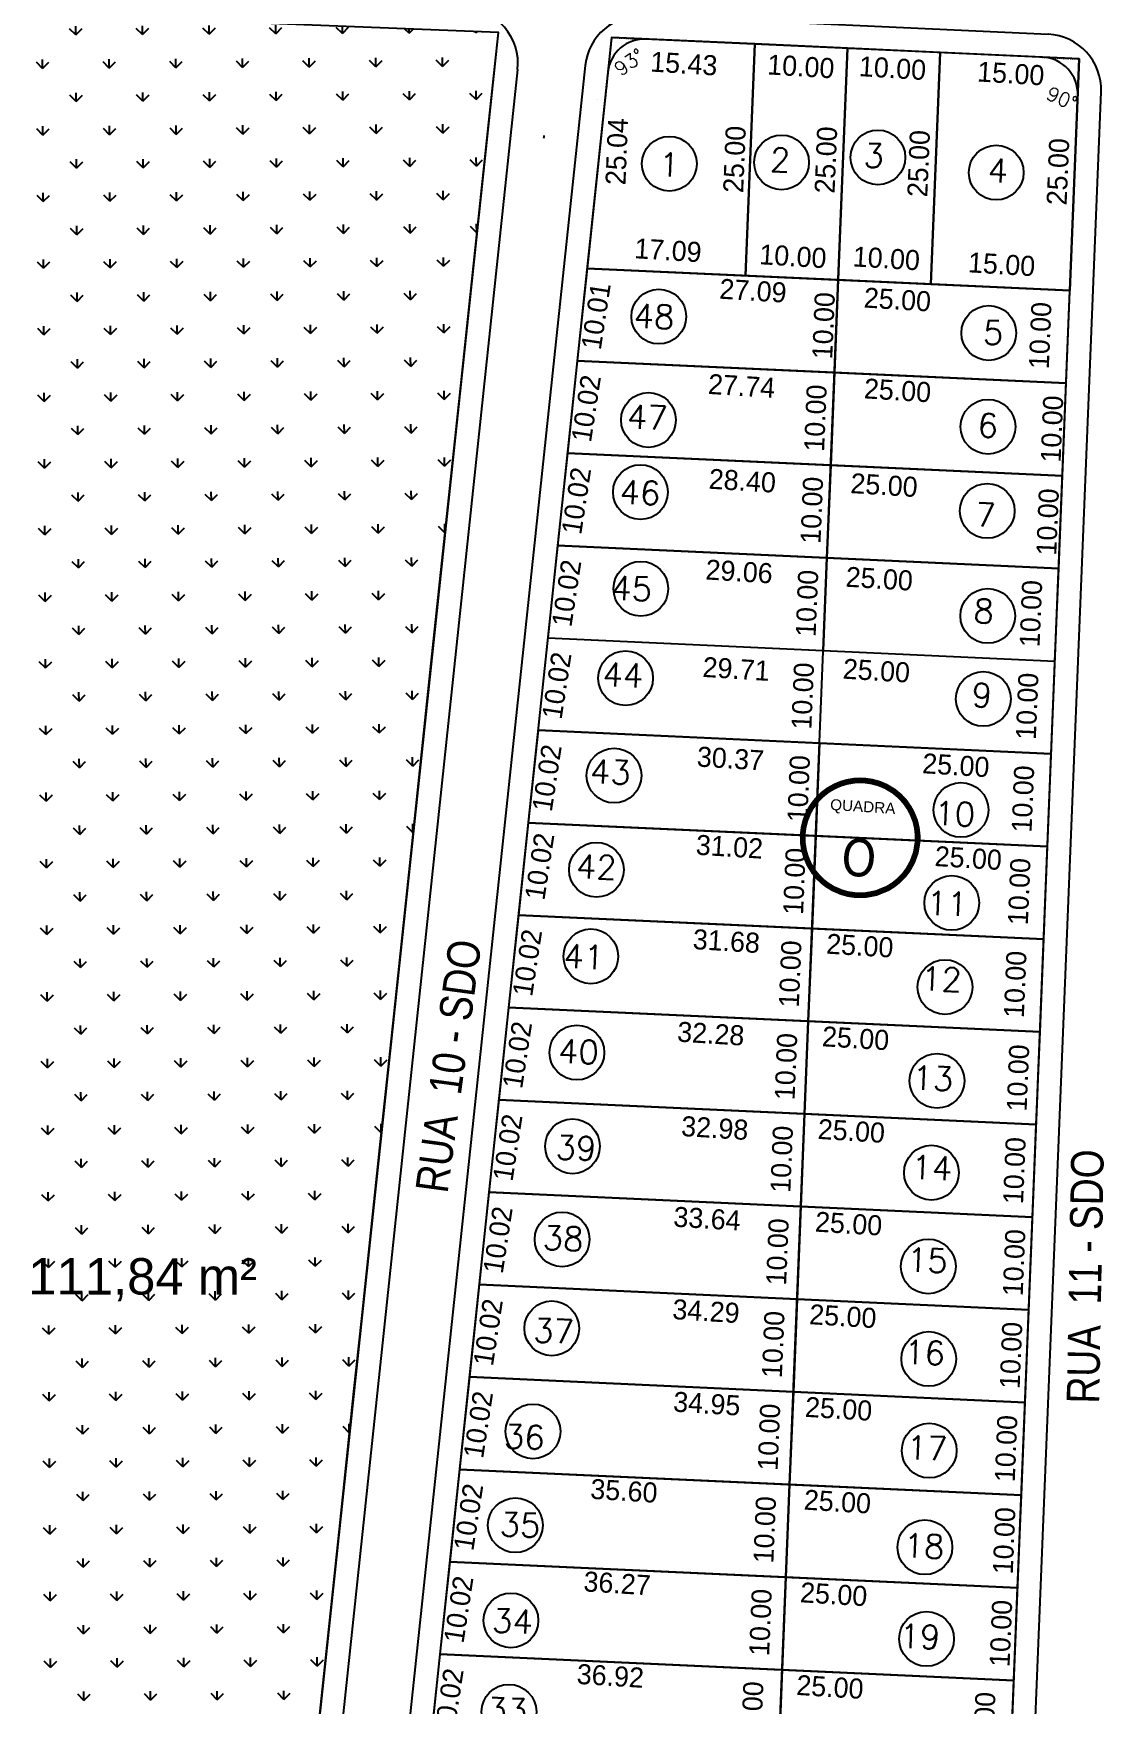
# Model space of a CAD drawing. Header units: millimetres. Extents: x 1794 to 8081, y 409 to 2272.
# Drawn here: x 5747 to 5862.1, y 573.1 to 753.3 of the extents above; entities that cross this region are included whole.
import ezdxf
from ezdxf.enums import TextEntityAlignment as Align

# ---------------------------------------------------------------- set-up
doc = ezdxf.new("R2010")
doc.units = ezdxf.units.MM
doc.linetypes.add('HIDDEN', pattern=[0.375, 0.25, -0.125])
for name, color, linetype in [('03 - CALÇADA', 1, 'Continuous'), ('BOUNDARY A.VERDES', 102, 'Continuous'), ('BOUNDARY LOTES', 2, 'Continuous'), ('boundary quadras', 232, 'Continuous'), ('COT', 8, 'Continuous'), ('Cota', 8, 'Continuous'), ('COTAS', 8, 'Continuous'), ('CURVA_ESQ', 4, 'Continuous'), ('IND_QDª', 6, 'Continuous'), ('LOTE', 2, 'Continuous'), ('NºLOTES', 9, 'Continuous'), ('PROJEÇÃO', 8, 'HIDDEN'), ('QDª', 4, 'Continuous'), ('Texto', 2, 'Continuous'), ('texto - ruas', 2, 'Continuous')]:
    doc.layers.add(name, color=color, linetype=linetype)
doc.layers.add('Hach Verde', color=7, linetype='Continuous', true_color=0xb5b2b0)
doc.styles.add('arcad1', font='romans.shx')
doc.styles.add('ARIAL', font='arial.ttf', dxfattribs={"height": 0.25})
doc.styles.add('FUTURA', font='')
doc.styles.add('style1', font='tahoma.ttf')
doc.styles.add('T', font='ARIALN.TTF')
doc.styles.get('FUTURA').set_extended_font_data('Futura Lt BT')
doc.dimstyles.new('REGIS', dxfattribs={"dimtxt": 1.5, "dimasz": 0.12, "dimexe": 0, "dimexo": 0, "dimgap": 0, "dimtad": 0, "dimzin": 4, "dimdsep": 46, "dimtxsty": 'arcad1', "dimblk1": 'BOLA', "dimblk2": 'BOLA', "dimsah": 1, "dimcen": 0.12, "dimse1": 1, "dimse2": 1, "dimsd1": 1, "dimsd2": 1, "dimclrd": 256, "dimclre": 8, "dimclrt": 1, "dimadec": 0, "dimazin": 0, "dimtfac": 1.2, "dimtix": 1, "dimtmove": 2, "dimatfit": 3, "dimldrblk": 'BOLA', "dimfxl": 0, "dimfxlon": 1, "dimtvp": 2, "dimtolj": 1, "dimtzin": 4, "dimarcsym": 0})

# ---------------------------------------------------------------- blocks, each defined once
blk = doc.blocks.new('NUM_quadra-flat-5-flat-1')
at = {"color": 6, "const_width": 0.62}
blk.add_lwpolyline([(0.01, 6.2), (-0.63, 6.17), (-1.38, 6.04), (-2.02, 5.86), (-2.66, 5.6), (-3.4, 5.19), (-3.95, 4.78), (-4.43, 4.34), (-4.78, 3.95), (-5.26, 3.29), (-5.57, 2.73), (-5.9, 1.91), (-6.09, 1.17), (-6.19, 0.42), (-6.18, -0.51), (-6.06, -1.31), (-5.85, -2.04), (-5.52, -2.83), (-5.05, -3.6), (-4.6, -4.16), (-4.11, -4.65), (-3.6, -5.05), (-2.96, -5.45), (-2.05, -5.85), (-1.36, -6.05), (-0.42, -6.19), (0.54, -6.18), (1.7, -5.96), (2.95, -5.46), (3.5, -5.12), (4.05, -4.69), (4.74, -4), (5.16, -3.44), (5.63, -2.59), (5.99, -1.61), (6.19, -0.42), (6.2, 0.21), (6.11, 1.05), (5.94, 1.79), (5.59, 2.67), (5.3, 3.21), (4.84, 3.88), (4.3, 4.47), (3.65, 5.02), (2.81, 5.53), (2.06, 5.85), (1.25, 6.07), (0.42, 6.19)], close=True, dxfattribs=at)
at = {"layer": 'IND_QDª'}
blk.add_circle((0, 0), 6.2, dxfattribs=at)
at = {"color": 3, "insert": (-3.17, 4.21), "char_height": 1.1781, "width": 8.2563, "attachment_point": 1, "rotation": 356.0731, "style": 'style1'}
blk.add_mtext('\\fArial|b0|i0|c0|p34;QUADRA', dxfattribs=at)
at = {"color": 3, "style": 'style1'}
blk.add_attdef('00', text='', height=4.03, rotation=356.0731, dxfattribs=at).set_placement((-0.28, -4.13), align=Align.CENTER)
blk = doc.blocks.new('*D2268')
at = {"layer": 'Defpoints', "color": 0}
for p in [(5809.31, 752.91), (5809.31, 752.91), (5812.96, 752.74), (5809.01, 750.11), (5814.31, 749.56)]:
    blk.add_point(p, dxfattribs=at)
at = {"layer": 'Cota', "color": 1, "insert": (5811.21, 750.24), "char_height": 1.5, "attachment_point": 5, "rotation": 35.4856, "style": 'arcad1'}
blk.add_mtext('\\A1;93°', dxfattribs=at)
blk = doc.blocks.new('BOLA')
for p, q in [((-1, 0), (1, 0)), ((0, -1), (0, 1))]:
    blk.add_line(p, q)
blk.add_circle((0, 0), 0.3)
blk = doc.blocks.new('*D2269')
at = {"layer": 'Defpoints', "color": 0}
for p in [(5844.73, 751.29), (5859.71, 750.6), (5859.71, 750.6), (5853.56, 747.4), (5858.7, 725.62)]:
    blk.add_point(p, dxfattribs=at)
at = {"layer": 'Cota', "color": 1, "insert": (5857.85, 746.32), "char_height": 1.5, "attachment_point": 5, "rotation": 336.481, "style": 'arcad1'}
blk.add_mtext('\\A1;90°', dxfattribs=at)

msp = doc.modelspace()

# ---------------------------------------------------------------- hatches: boundary and pattern name
at = {"layer": 'Hach Verde', "ltscale": 12}
h = msp.add_hatch(dxfattribs=at)
h.set_pattern_fill('GRASS', color=256, scale=0.2, angle=360.28122, style=0)
h.set_pattern_definition([(90.28122, (413.821, -16.6015), (-3.6096874, 3.574426), [0.9525, -6.2317]), (45.28122, (413.821, -16.6015), (-3.60969, 3.5744285), [0.9525, -4.1275]), (135.28122, (413.821, -16.6015), (-3.5744285, -3.60969), [0.9525, -4.1275])])
h.paths.add_polyline_path([(5778.921, 582.237), (5780.032, 592.712), (5781.536, 606.881), (5782.372, 614.766), (5784.614, 635.896), (5785.569, 644.898), (5787.874, 666.623), (5789.76, 684.396), (5791.013, 696.203), (5792.862, 713.626), (5793.982, 724.182), (5795.953, 742.76), (5797.096, 753.434), (5776.125, 754.266), (5769.101, 754.548), (5755.867, 755.08), (5740.646, 755.692), (5710.323, 756.911), (5705.189, 629.453), (5703.823, 595.548), (5703.272, 581.886), (5701.109, 528.178), (5700.572, 514.861), (5731.459, 513.617), (5757.774, 512.557), (5771.469, 512.005), (5772.579, 522.47), (5773.093, 527.314), (5775.877, 553.548), (5777.234, 566.344)])

# ---------------------------------------------------------------- linework, layer by layer
at = {"layer": '03 - CALÇADA'}
for p, q in [((5812.715, 755.253), (5856.348, 753.256)), ((5806.474, 749.893), (5781.605, 515.504)), ((5799.187, 749.454), (5774.312, 515.013)), ((5852.611, 512.251), (5862.069, 747.02))]:
    msp.add_line(p, q, dxfattribs=at)
for centre, start, end in [((5793.221, 750.087), 353.9434, 87.69754), ((5812.441, 749.26), 87.37842, 173.9434), ((5856.073, 747.262), 357.69311, 87.37842)]:
    msp.add_arc(centre, 6, start, end, dxfattribs=at)
at = {"layer": 'BOUNDARY A.VERDES'}
msp.add_lwpolyline([(5731.47, 513.628), (5757.786, 512.568), (5771.48, 512.017), (5772.591, 522.482), (5773.105, 527.326), (5775.888, 553.559), (5777.246, 566.355), (5778.932, 582.248), (5780.044, 592.723), (5781.547, 606.893), (5782.384, 614.777), (5784.626, 635.907), (5785.581, 644.909), (5787.886, 666.635), (5789.772, 684.408), (5791.024, 696.215), (5792.873, 713.638), (5793.993, 724.194), (5795.964, 742.771), (5797.107, 753.446), (5776.136, 754.277), (5769.113, 754.559), (5755.878, 755.092), (5740.657, 755.704)], dxfattribs=at)
at = {"layer": 'BOUNDARY LOTES'}
for points in [[(5824.747, 752.2), (5809.308, 752.907), (5806.666, 728.002), (5823.74, 727.22)], [(5834.736, 751.742), (5824.747, 752.2), (5823.74, 727.22), (5833.73, 726.762)], [(5844.726, 751.285), (5834.736, 751.742), (5833.73, 726.762), (5843.72, 726.305)], [(5859.711, 750.599), (5844.726, 751.285), (5843.72, 726.305), (5858.704, 725.619)], [(5833.73, 726.762), (5806.666, 728.002), (5805.609, 718.039), (5833.328, 716.77)], [(5858.704, 725.619), (5833.73, 726.762), (5833.328, 716.77), (5858.302, 715.627)], [(5833.328, 716.77), (5805.609, 718.039), (5804.552, 708.077), (5832.925, 706.778)], [(5858.302, 715.627), (5833.328, 716.77), (5832.925, 706.778), (5857.899, 705.635)], [(5832.925, 706.778), (5804.552, 708.077), (5803.495, 698.115), (5832.523, 696.786)], [(5857.899, 705.635), (5832.925, 706.778), (5832.523, 696.786), (5857.497, 695.643)], [(5832.523, 696.786), (5803.495, 698.115), (5802.438, 688.153), (5832.12, 686.794)], [(5857.497, 695.643), (5832.523, 696.786), (5832.12, 686.794), (5857.094, 685.651)], [(5831.718, 676.802), (5801.381, 678.191), (5800.323, 668.229), (5831.315, 666.81)], [(5856.692, 675.659), (5831.718, 676.802), (5831.315, 666.81), (5856.289, 665.667)], [(5831.315, 666.81), (5800.323, 668.229), (5799.266, 658.267), (5830.912, 656.818)], [(5856.289, 665.667), (5831.315, 666.81), (5830.912, 656.818), (5855.887, 655.675)], [(5830.912, 656.818), (5799.266, 658.267), (5798.209, 648.305), (5830.51, 646.826)], [(5855.887, 655.675), (5830.912, 656.818), (5830.51, 646.826), (5855.484, 645.682)], [(5830.51, 646.826), (5798.209, 648.305), (5797.152, 638.343), (5830.107, 636.834)], [(5855.484, 645.682), (5830.51, 646.826), (5830.107, 636.834), (5855.082, 635.69)], [(5830.107, 636.834), (5797.152, 638.343), (5796.095, 628.381), (5829.705, 626.842)], [(5855.082, 635.69), (5830.107, 636.834), (5829.705, 626.842), (5854.679, 625.698)], [(5829.705, 626.842), (5796.095, 628.381), (5795.038, 618.419), (5829.302, 616.85)], [(5854.679, 625.698), (5829.705, 626.842), (5829.302, 616.85), (5854.277, 615.706)], [(5829.302, 616.85), (5795.038, 618.419), (5793.981, 608.457), (5828.9, 606.858)], [(5854.277, 615.706), (5829.302, 616.85), (5828.9, 606.858), (5853.874, 605.714)], [(5828.9, 606.858), (5793.981, 608.457), (5792.924, 598.495), (5828.497, 596.866)], [(5853.874, 605.714), (5828.9, 606.858), (5828.497, 596.866), (5853.472, 595.722)], [(5828.497, 596.866), (5792.924, 598.495), (5791.867, 588.532), (5828.095, 586.874)], [(5853.472, 595.722), (5828.497, 596.866), (5828.095, 586.874), (5853.069, 585.73)], [(5828.095, 586.874), (5791.867, 588.532), (5790.81, 578.57), (5827.692, 576.882)], [(5853.069, 585.73), (5828.095, 586.874), (5827.692, 576.882), (5852.666, 575.738)], [(5827.692, 576.882), (5790.81, 578.57), (5789.753, 568.608), (5827.29, 566.89)], [(5852.666, 575.738), (5827.692, 576.882), (5827.29, 566.89), (5852.264, 565.746)]]:
    msp.add_lwpolyline(points, close=True, dxfattribs=at)
at = {"layer": 'boundary quadras'}
msp.add_lwpolyline([(5783.697, 511.524), (5849.972, 508.855), (5859.711, 750.599), (5809.308, 752.907)], close=True, dxfattribs=at)
at = {"layer": 'COT'}
msp.add_line((5859.711, 750.599), (5858.704, 725.619), dxfattribs=at)
at = {"layer": 'Cota'}
for centre in [(5838.014, 739.964), (5815.536, 739.287), (5827.628, 739.427), (5850.764, 738.325), (5814.398, 722.8), (5849.962, 721.031), (5813.285, 711.651), (5849.882, 710.923), (5812.415, 703.872), (5849.797, 701.852), (5812.463, 693.447), (5849.85, 690.521), (5810.821, 683.812), (5849.375, 681.577), (5809.575, 673.31), (5846.965, 669.606), (5807.678, 663.147), (5845.977, 659.577), (5807.075, 653.814), (5845.243, 650.503), (5805.569, 643.441), (5844.384, 640.392), (5805.099, 633.331), (5843.783, 630.487), (5803.981, 623.294), (5843.444, 620.378), (5802.86, 613.7), (5843.493, 610.4), (5800.838, 602.585), (5843.54, 600.522), (5798.941, 592.468), (5843.073, 590.093), (5798.463, 582.206), (5843.252, 580.215), (5798.251, 572.357)]:
    msp.add_circle(centre, 2.951, dxfattribs=at)
at = {"layer": 'COTAS'}
msp.add_arc((5798.044, 742.472), 4, 353.9434, 357.69311, dxfattribs=at)
at = {"layer": 'CURVA_ESQ', "linetype": 'Continuous'}
for centre, start, end in [((5812.888, 748.739), 87.37842, 173.9434), ((5855.554, 746.785), 357.69311, 87.37842)]:
    msp.add_arc(centre, 4, start, end, dxfattribs=at)
at = {"layer": 'LOTE'}
for p, q in [((5823.74, 727.22), (5824.747, 752.2)), ((5824.992, 509.861), (5834.736, 751.742)), ((5843.72, 726.305), (5844.726, 751.285)), ((5806.666, 728.002), (5858.704, 725.619)), ((5805.609, 718.039), (5858.302, 715.627)), ((5804.552, 708.077), (5857.899, 705.635)), ((5803.495, 698.115), (5857.497, 695.643)), ((5802.438, 688.153), (5857.094, 685.651)), ((5801.381, 678.191), (5856.692, 675.659)), ((5800.323, 668.229), (5856.289, 665.667)), ((5799.266, 658.267), (5855.887, 655.675)), ((5798.209, 648.305), (5855.484, 645.682)), ((5797.152, 638.343), (5855.082, 635.69)), ((5796.095, 628.381), (5854.679, 625.698)), ((5795.038, 618.419), (5854.277, 615.706)), ((5793.981, 608.457), (5853.874, 605.714)), ((5792.924, 598.495), (5853.472, 595.722)), ((5791.867, 588.532), (5853.069, 585.73)), ((5790.81, 578.57), (5852.666, 575.738))]:
    msp.add_line(p, q, dxfattribs=at)
at = {"layer": 'PROJEÇÃO', "ltscale": 0.2}
for p, q in [((5809.308, 752.907), (5809.012, 750.114)), ((5809.308, 752.907), (5812.965, 752.739)), ((5809.019, 750.187), (5808.626, 746.475)), ((5855.737, 750.781), (5859.711, 750.599)), ((5859.6, 747.859), (5859.711, 750.599))]:
    msp.add_line(p, q, dxfattribs=at)
at = {"layer": 'PROJEÇÃO'}
msp.add_line((5807.804, 746.244), (5807.804, 746.244), dxfattribs=at)
at = {"layer": 'QDª', "linetype": 'Continuous'}
for p, q in [((5797.096, 753.434), (5771.868, 515.669)), ((5812.869, 752.744), (5856.226, 750.759)), ((5808.911, 749.161), (5784.147, 515.771)), ((5850.133, 512.851), (5859.6, 747.859))]:
    msp.add_line(p, q, dxfattribs=at)

# ---------------------------------------------------------------- block references
at = {"layer": 'IND_QDª', "rotation": 0.2812192389329211}
msp.add_blockref('NUM_quadra-flat-5-flat-1', (5836.104, 666.591), dxfattribs=at).add_auto_attribs({'00': 'O'})

# ---------------------------------------------------------------- texts
at = {"layer": 'Cota', "color": 1, "char_height": 2.16, "attachment_point": 5, "style": 'FUTURA'}
for s, insert, rotation in [('\\A1;15.43', (5817.104, 750.071), 356.4911), ('\\A1;10.00', (5829.712, 749.764), 356.4911), ('\\A1;10.00', (5839.593, 749.579), 356.4911), ('\\A1;15.00', (5852.339, 749.005), 356.4911), ('\\A1;25.04', (5809.886, 740.592), 87.63641), ('\\A1;25.00', (5822.573, 739.757), 87.63641), ('\\A1;25.00', (5832.424, 739.693), 87.63641), ('\\A1;25.00', (5842.417, 739.3), 87.63641), ('\\A1;25.00', (5857.432, 738.426), 87.63641), ('\\A1;17.09', (5815.396, 729.94), 356.4911), ('\\A1;10.00', (5828.857, 729.294), 356.4911), ('\\A1;10.00', (5838.929, 729.061), 356.4911), ('\\A1;15.00', (5851.351, 728.427), 356.4911), ('\\A1;27.09', (5824.555, 725.58), 356.4911), ('\\A1;10.01', (5807.637, 722.861), 81.30529), ('\\A1;10.00', (5832.171, 721.821), 87.63641), ('\\A1;25.00', (5840.123, 724.626), 356.4911), ('\\A1;10.00', (5855.516, 720.76), 87.63641), ('\\A1;10.02', (5806.58, 712.899), 81.30529), ('\\A1;27.74', (5823.33, 715.324), 356.4911), ('\\A1;25.00', (5840.134, 714.83), 356.4911), ('\\A1;10.00', (5831.296, 711.858), 87.63641), ('\\A1;10.00', (5856.788, 710.684), 87.63641), ('\\A1;10.02', (5805.523, 702.937), 81.30529), ('\\A1;28.40', (5823.41, 705.088), 356.4911), ('\\A1;10.00', (5830.907, 701.924), 87.63641), ('\\A1;25.00', (5838.683, 704.616), 356.4911), ('\\A1;10.00', (5856.316, 700.657), 87.63641), ('\\A1;10.02', (5804.466, 692.975), 81.30529), ('\\A1;29.06', (5823.063, 695.304), 356.4911), ('\\A1;25.00', (5838.165, 694.521), 356.4911), ('\\A1;10.00', (5830.381, 691.879), 87.63641), ('\\A1;10.00', (5854.516, 690.774), 87.63641), ('\\A1;10.02', (5803.409, 683.013), 81.30529), ('\\A1;29.71', (5822.74, 684.794), 356.4911), ('\\A1;10.00', (5829.924, 681.889), 87.63641), ('\\A1;25.00', (5837.858, 684.609), 356.4911), ('\\A1;10.00', (5854.114, 680.782), 87.63641), ('\\A1;10.02', (5802.351, 673.051), 81.30529), ('\\A1;30.37', (5822.127, 675.133), 356.4911), ('\\A1;10.00', (5829.487, 671.899), 87.63641), ('\\A1;25.00', (5846.42, 674.408), 356.4911), ('\\A1;10.00', (5853.656, 670.792), 87.63641), ('\\A1;10.02', (5801.559, 663.505), 81.30529), ('\\A1;31.02', (5822.018, 665.625), 356.4911), ('\\A1;10.00', (5829.03, 661.909), 87.63641), ('\\A1;25.00', (5847.759, 664.4), 356.4911), ('\\A1;10.00', (5853.254, 660.8), 87.63641), ('\\A1;10.02', (5800.237, 653.127), 81.30529), ('\\A1;10.02', (5800.237, 653.127), 81.30529), ('\\A1;31.68', (5821.689, 655.448), 356.4911), ('\\A1;25.00', (5836.072, 654.955), 356.4911), ('\\A1;10.00', (5828.572, 651.92), 87.63641), ('\\A1;10.00', (5852.823, 650.794), 87.63641), ('\\A1;10.02', (5799.158, 643.188), 81.30529), ('\\A1;32.28', (5820.009, 645.468), 356.4911), ('\\A1;10.00', (5828.115, 641.93), 87.63641), ('\\A1;25.00', (5835.614, 644.965), 356.4911), ('\\A1;10.00', (5853.122, 640.704), 87.63641), ('\\A1;10.02', (5798.123, 633.203), 81.30529), ('\\A1;32.98', (5820.438, 635.29), 356.4911), ('\\A1;25.00', (5835.157, 634.975), 356.4911), ('\\A1;10.00', (5827.657, 631.941), 87.63641), ('\\A1;10.00', (5852.739, 630.711), 87.63641), ('\\A1;10.02', (5797.066, 623.241), 81.30529), ('\\A1;33.64', (5819.603, 625.517), 356.4911), ('\\A1;10.00', (5827.2, 621.951), 87.63641), ('\\A1;25.00', (5834.864, 624.978), 356.4911), ('\\A1;10.00', (5852.702, 620.783), 87.63641), ('\\A1;10.02', (5796.009, 613.279), 81.30529), ('\\A1;34.29', (5819.493, 615.543), 356.4911), ('\\A1;25.00', (5834.242, 614.996), 356.4911), ('\\A1;10.00', (5826.743, 611.962), 87.63641), ('\\A1;10.00', (5852.371, 610.788), 87.63641), ('\\A1;10.02', (5794.952, 603.316), 81.30529), ('\\A1;34.95', (5819.579, 605.57), 356.4911), ('\\A1;10.00', (5826.285, 601.972), 87.63641), ('\\A1;25.00', (5833.785, 605.007), 356.4911), ('\\A1;10.00', (5851.844, 600.737), 87.63641), ('\\A1;10.02', (5793.895, 593.354), 81.30529), ('\\A1;35.60', (5810.649, 596.167), 356.4911), ('\\A1;10.00', (5825.828, 591.983), 87.63641), ('\\A1;25.00', (5833.657, 595.002), 356.4911), ('\\A1;10.00', (5851.629, 590.801), 87.63641), ('\\A1;36.27', (5809.912, 586.19), 356.4911), ('\\A1;10.02', (5792.838, 583.392), 81.30529), ('\\A1;25.00', (5833.254, 585.01), 356.4911), ('\\A1;10.00', (5825.371, 581.993), 87.63641), ('\\A1;10.00', (5851.283, 580.807), 87.63641), ('\\A1;10.02', (5791.781, 573.43), 81.30529), ('\\A1;36.92', (5809.182, 576.213), 356.4911), ('\\A1;10.00', (5824.467, 572.024), 87.63641), ('\\A1;25.00', (5832.851, 575.018), 356.4911), ('\\A1;10.00', (5849.479, 570.879), 87.63641)]:
    msp.add_mtext(s, dxfattribs=dict(at, insert=insert, rotation=rotation))
at = {"layer": 'NºLOTES', "style": 'arcad1'}
for s, p in [('2', (5827.489, 739.693)), ('3', (5837.567, 740.165)), ('1', (5815.533, 739.174)), ('4', (5850.948, 738.538)), ('48', (5813.886, 722.818)), ('5', (5850.452, 721.076)), ('47', (5813.165, 711.953)), ('6', (5849.866, 711.06)), ('46', (5812.38, 703.82)), ('7', (5849.626, 701.416)), ('45', (5811.485, 693.483)), ('8', (5849.418, 691.045)), ('44', (5810.531, 684.158)), ('9', (5849.227, 681.973)), ('43', (5809.183, 673.698)), ('10', (5846.306, 669.184)), ('42', (5807.668, 663.467)), ('11', (5845.475, 659.506)), ('41', (5806.323, 653.777)), ('12', (5844.87, 651.354)), ('40', (5805.744, 643.536)), ('13', (5843.945, 640.671)), ('39', (5805.479, 633.152)), ('14', (5843.83, 631.02)), ('38', (5804.094, 623.406)), ('15', (5843.347, 621.044)), ('37', (5803.072, 613.415)), ('16', (5843.051, 611.078)), ('36', (5799.916, 601.984)), ('17', (5843.321, 600.79)), ('35', (5799.456, 592.512)), ('18', (5842.986, 590.225)), ('34', (5798.636, 582.127)), ('19', (5842.547, 580.471)), ('33', (5798.049, 572.533))]:
    msp.add_text(s, height=2.56, rotation=357.69311, dxfattribs=at).set_placement(p, align=Align.MIDDLE_CENTER)
at = {"layer": 'Texto', "style": 'ARIAL'}
msp.add_text('AV2= 19.111,84 m²', height=3.92, rotation=359.97409, dxfattribs=at).set_placement((5723.762, 617.364))
at = {"layer": 'texto - ruas', "linetype": 'Continuous', "style": 'T'}
for s, rotation, p in [('RUA  10 - SDO', 82.29778, (5791.623, 628.178)), ('RUA  11 - SDO', 88.94419, (5861.852, 605.57))]:
    msp.add_text(s, height=3.5, rotation=rotation, dxfattribs=at).set_placement(p)

# ---------------------------------------------------------------- dimensions: what is measured, and where the dimension line sits
at = {"layer": 'Cota'}
for base, line1, line2, picture, middle in [((5814.31, 749.562), ((5809.308, 752.907), (5812.965, 752.739)), ((5809.308, 752.907), (5809.012, 750.114)), '*D2268', (5811.209, 750.241)), ((5853.561, 747.4), ((5858.704, 725.619), (5859.711, 750.599)), ((5859.711, 750.599), (5844.726, 751.285)), '*D2269', (5857.847, 746.318))]:
    dim = msp.add_angular_dim_2l(base=base, line1=line1, line2=line2, dimstyle='REGIS', override={"dimfxl": 0.18, "dimfxlon": 1}, dxfattribs=at)
    dim.commit()
    dim.dimension.update_dxf_attribs({"geometry": picture, "text_midpoint": middle, "dimtype": 162})

doc.saveas('drawing.dxf')
